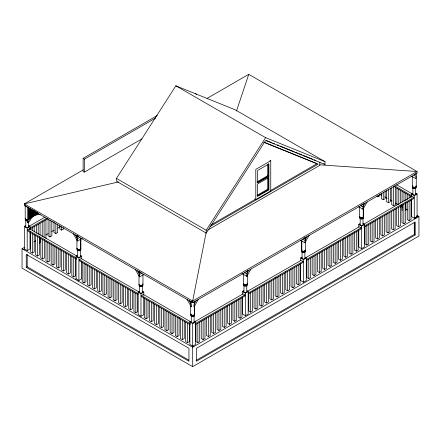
<?xml version="1.0" encoding="UTF-8"?>
<svg xmlns="http://www.w3.org/2000/svg" width="441" height="441" viewBox="0 0 441 441"><rect width="100%" height="100%" fill="white"/><g stroke="black" fill="none" stroke-linecap="round" stroke-linejoin="round"><path stroke-width="0.66" d="M245.885 271.761A1.985 1.147 0 0 0 247.351 270.658L246.773 276.325L241.866 273.492M247.351 274.368L246.773 276.325L250.979 269.038M303.992 238.212A1.985 1.147 0 0 0 305.464 237.109L304.88 242.776L300.497 240.246M305.398 241.453L305.464 240.819M76.982 236.111L77.495 241.045L82.401 238.212M143.783 274.462L139.577 276.893L139.064 271.954M190.771 301.804L191.284 306.743L187.072 299.456M206.046 232.925L192.656 301.06L192.684 302.691L417.081 173.142L417.048 171.505L248.752 74.336L207.088 98.393M194.602 305.42L194.084 306.743C193.373 304.863 195.258 303.149 194.404 301.368M363.505 207.904L362.993 209.227L358.61 206.697M236.481 111.038L248.752 74.336M305.2 242.12L304.88 242.776L309.091 235.488M27.706 207.309L27.706 222.826C29.564 217.755 34.734 214.183 40.164 214.596M194.084 304.312L196.19 300.668M194.084 306.743L198.296 299.456M248.878 270.25L246.773 273.894L244.38 272.51M306.986 236.701L304.88 240.345L302.78 239.132M365.093 203.152L362.993 206.796L362.993 209.227L367.199 201.939M116.457 178.418L175.854 85.824L235.251 109.831L325.011 161.654L325.011 164.487L265.614 140.481L206.212 233.074L116.457 181.251L116.457 178.418L206.212 230.241L206.212 233.074M206.212 230.241L265.614 137.647L325.011 161.654M27.706 222.826C29.056 221.514 29.971 221.553 30.55 219.293A34.547 19.944 60 0 1 35.456 214.965M31.774 215.996L28.406 219.563L28.406 207.849L30.043 208.521L30.396 209.133L30.043 209.332L29.69 208.725L30.043 208.521M30.765 216.79L30.743 216.217L30.396 216.421L30.683 216.922L28.847 218.929M31.543 216.134L34.249 214.194L34.2 214.64M417.081 193.924L414.275 195.545L414.275 218.201L417.081 216.586L417.081 193.924L416.144 193.384M142.057 138.832L84.474 172.078L83.134 171.775L83.134 158.347L157.338 115.503M83.134 158.347L84.474 159.124L155.712 117.995M83.283 169.873L24.36 203.891L24.387 205.528L192.684 302.691M28.406 208.659L28.99 208.323L28.643 207.717M28.406 209.469L28.643 208.521M28.406 210.28L28.99 209.938L28.643 209.332M28.406 211.09L28.643 210.142M31.443 209.332L31.096 209.536L31.443 210.142L31.796 209.938L31.443 209.332L32.38 209.872M28.406 211.895L28.99 211.559L28.643 210.952M28.406 212.705L28.643 211.763M36.002 212.369L35.655 211.763L32.849 210.142L32.496 210.346L32.849 210.952M28.406 213.516L28.99 213.179L28.643 212.573M28.406 214.326L28.643 213.383M28.406 215.136L28.99 214.8L28.643 214.194M28.406 215.947L28.643 215.004M35.655 211.763L35.302 211.967L35.655 212.573L36.586 212.033M28.406 216.757L28.99 216.421L28.643 215.809M28.406 217.567L28.643 216.619M31.719 216.013L32.149 215.406L32.055 215.792M32.397 215.566L32.97 215.208M31.394 216.261L31.443 215.809L31.079 216.525M34.585 214.502L34.949 213.786L34.971 214.365M38.334 213.709L36.002 213.99L35.655 213.383L35.302 213.582L35.357 214.221L38.554 213.709M28.406 218.378L28.99 218.036L28.643 217.43M30.401 217.226L30.043 217.43L29.69 216.823M28.406 219.183L28.643 218.24M29.999 231.806L29.999 248.983L27.193 250.604L24.387 248.983L24.387 226.31L25.324 225.77M29.442 226.095L44.866 217.187M24.387 226.31L27.193 227.931L29.999 226.31L29.999 229.744M29.53 228.201L46.735 218.267M76.558 259.132L27.662 230.902L27.662 229.822L29.53 228.741L76.64 255.94M29.53 229.281L47.92 218.664M416.894 215.401L418.95 216.586L418.95 236.029L192.684 366.664L22.05 268.145L22.05 248.713L24.431 247.34M33.946 241.844L35.732 240.814M45.847 234.976L48.229 233.598M51.795 231.542L54.177 230.163M57.743 228.107L60.125 226.729M23.45 249.523L24.387 248.983M39.144 243.162L40.081 242.622L40.081 237.931M48.097 219.083L48.097 235.836L49.965 236.916L51.834 235.836L51.834 221.095M53.973 221.718L53.973 232.44L55.842 233.521L57.71 232.44L57.71 224.403M59.849 225.698L59.849 229.05L61.718 230.13L63.592 229.05L63.592 227.71M30.468 231.944L30.468 251.954L32.336 253.029L34.205 251.954L34.205 234.529M35.638 235.505L35.638 254.937L37.507 256.017L39.376 254.937L39.376 236.845M26.256 267.34L188.946 361.262L188.946 348.307L26.256 254.38L26.256 267.34L27.193 266.799L188.687 360.038M79.601 237.401L77.495 238.62L75.389 234.976M40.815 238.493L40.815 257.924L42.683 259.005L44.552 257.924L44.552 239.832M45.985 241.481L45.985 260.912L47.854 261.993L49.723 260.912L49.723 243.493M51.162 244.468L51.162 263.9L53.03 264.98L54.899 263.9L54.899 246.475M76.095 256.16L78.895 257.781L78.895 280.454L76.095 278.833L76.095 256.16L77.026 255.62M56.332 247.456L56.332 266.888L58.201 267.968L60.075 266.888L60.075 249.463M78.895 257.781L81.701 256.16L81.701 258.911M138.05 294.632L79.363 260.752L79.363 259.672L81.232 258.591L138.733 291.788M61.508 250.438L61.508 269.875L63.377 270.956L65.246 269.875L65.246 252.45M66.679 253.426L66.679 272.863L68.548 273.938L70.422 272.863L70.422 255.438M255.797 199.591L270.757 190.953L270.757 160.722L255.797 169.361L255.797 199.591L254.859 199.051M71.855 256.414L71.855 275.846L73.724 276.926L75.593 275.846L75.593 258.426M75.157 279.374L76.095 278.833M77.963 280.994L81.701 278.833L81.701 261.656M257.086 181.841L267.715 175.705L267.715 164.592M257.197 182.585L268.42 176.108L268.42 163.694M82.202 262.389L82.202 281.821L84.071 282.902L85.94 281.821L85.94 264.396M268.883 176.378L257.665 182.855L257.665 170.441L268.883 163.964L268.883 176.378L267.483 175.568M87.373 265.377L87.373 284.809L89.242 285.889L91.116 284.809L91.116 267.384M92.549 268.36L92.549 287.797L94.418 288.877L96.287 287.797L96.287 270.372M257.086 195.335L267.715 189.2L267.715 178.092M257.197 196.08L268.42 189.602L268.42 177.227M268.883 189.873L257.665 196.35L257.665 183.936L268.883 177.458L268.883 189.873L267.483 189.062M210.864 224.993L255.802 199.051M270.289 190.683L317.118 163.644L264.071 142.206M210.026 226.553L318.055 164.184L263.746 142.234M97.72 271.347L97.72 290.784L99.589 291.865L101.463 290.784L101.463 273.359M207.645 230.092L319.841 165.314L319.841 162.073M141.969 273.078L139.577 274.462L137.476 270.818M102.896 274.335L102.896 293.772L104.765 294.847L106.634 293.772L106.634 276.347M108.067 277.323L108.067 296.754L109.936 297.835L111.81 296.754L111.81 279.335M113.243 280.311L113.243 299.742L115.112 300.823L116.981 299.742L116.981 282.323M143.783 297.504L143.783 314.676L140.982 316.296L138.176 314.676L138.176 292.008L139.108 291.468M118.414 283.298L118.414 302.73L120.283 303.81L122.157 302.73L122.157 285.305M138.176 292.008L140.982 293.623L143.783 292.008L143.783 295.442M190.347 324.824L141.445 296.595L141.445 295.514L143.319 294.434L190.429 321.632M123.59 286.286L123.59 305.718L125.459 306.798L127.328 305.718L127.328 288.293M128.761 289.268L128.761 308.706L130.635 309.786L132.504 308.706L132.504 290.613M133.937 292.256L133.937 311.693L135.806 312.768L137.675 311.693L137.675 293.596M144.284 298.232L144.284 317.663L146.153 318.744L148.022 317.663L148.022 300.244M149.455 301.22L149.455 320.651L151.329 321.732L153.198 320.651L153.198 302.559M154.631 304.207L154.631 323.639L156.5 324.719L158.369 323.639L158.369 305.547M376.691 195.975L378.091 196.785L379.96 195.705L379.96 194.365M159.802 307.195L159.802 326.627L161.676 327.707L163.545 326.627L163.545 309.202M381.393 193.329L381.393 198.693L383.268 199.773L385.136 198.693L385.136 191.322M164.978 310.177L164.978 329.614L166.847 330.695L168.716 329.614L168.716 312.189M386.57 190.286L386.57 201.68L388.438 202.755L390.307 201.68L390.307 188.274M193.621 346.687L189.878 344.531L189.878 321.858L190.815 321.318M242.567 294.186L242.567 291.44L243.498 290.9M300.674 260.637L300.674 257.891L302.079 257.081M358.787 227.087L358.787 224.342L359.718 223.802M411.47 196.669L411.47 193.924L412.407 193.384M170.149 313.165L170.149 332.602L172.023 333.677L173.892 332.602L173.892 315.177M391.74 187.91L391.74 204.663L393.615 205.743L395.483 204.663L395.483 187.243M194.933 321.638L243.035 293.866L244.904 294.946L244.904 296.027L195.021 324.824M247.621 291.22L301.142 260.317L303.011 261.397L303.011 262.478L248.305 294.064M305.729 257.671L359.25 226.768L361.124 227.848L361.124 228.929L306.412 260.515M363.836 224.122L411.938 196.35L413.807 197.43L413.807 198.511L363.924 227.308M192.684 323.479L195.49 321.858L195.49 344.531L192.684 346.146L192.684 323.479L189.878 321.858M242.567 291.44L245.372 293.061L248.173 291.44L248.173 314.113L245.372 315.728L242.567 314.113L242.567 296.936M300.674 257.891L303.48 259.512L306.286 257.891L306.286 280.564L303.48 282.179L300.674 280.564L300.674 263.387M358.787 224.342L361.587 225.963L364.393 224.342L364.393 247.015L361.587 248.63L358.787 247.015L358.787 229.838M195.021 323.749L244.904 294.946M248.305 292.984L303.011 261.397M306.412 259.435L361.124 227.848M363.924 226.233L413.807 197.43M175.325 316.153L175.325 335.584L177.194 336.665L179.063 335.584L179.063 317.492M180.496 319.141L180.496 338.572L182.37 339.653L184.239 338.572L184.239 321.153M185.672 322.128L185.672 341.56L187.541 342.64L189.41 341.56L189.41 324.135M195.958 324.135L195.958 341.56L197.827 342.64L199.696 341.56L199.696 322.128M201.239 321.087L201.239 338.512L203.108 339.592L204.977 338.512L204.977 319.075M206.52 318.038L206.52 335.463L208.395 336.538L210.263 335.463L210.263 316.026M211.807 314.99L211.807 332.409L213.676 333.49L215.544 332.409L215.544 312.978M217.088 311.936L217.088 329.361L218.957 330.441L220.825 329.361L220.825 309.929M222.369 308.887L222.369 326.312L224.237 327.393L226.112 326.312L226.112 306.875M227.655 305.839L227.655 323.259L229.524 324.339L231.393 323.259L231.393 303.827M232.936 302.791L232.936 320.21L234.805 321.291L236.674 320.21L236.674 300.779M238.217 299.737L238.217 317.162L240.086 318.242L241.96 317.162L241.96 297.73M248.785 293.64L248.785 311.059L250.653 312.14L252.522 311.059L252.522 291.628M254.066 290.586L254.066 308.011L255.934 309.091L257.803 308.011L257.803 288.579M259.347 287.538L259.347 304.963L261.221 306.043L263.09 304.963L263.09 285.525M264.633 284.489L264.633 301.914L266.502 302.989L268.371 301.914L268.371 282.477M269.914 281.441L269.914 298.86L271.783 299.941L273.652 298.86L273.652 279.429M275.195 277.72L275.195 295.812L277.064 296.892L278.938 295.812L278.938 276.38M280.482 274.671L280.482 292.763L282.35 293.844L284.219 292.763L284.219 273.326M285.762 271.617L285.762 289.709L287.631 290.79L289.5 289.709L289.5 270.278M291.043 269.242L291.043 286.661L292.912 287.741L294.786 286.661L294.786 267.229M296.324 266.188L296.324 283.613L298.199 284.693L300.067 283.613L300.067 264.181M306.892 260.091L306.892 277.51L308.761 278.591L310.635 277.51L310.635 258.079M312.173 257.037L312.173 274.462L314.047 275.542L315.916 274.462L315.916 255.03M317.459 253.988L317.459 271.413L319.328 272.494L321.197 271.413L321.197 251.976M322.74 250.94L322.74 268.365L324.609 269.44L326.478 268.365L326.478 248.928M328.021 247.892L328.021 265.311L329.896 266.392L331.764 265.311L331.764 245.88M333.308 244.838L333.308 262.263L335.177 263.343L337.045 262.263L337.045 242.831M338.589 241.122L338.589 259.214L340.458 260.295L342.326 259.214L342.326 239.777M343.87 238.068L343.87 256.16L345.738 257.241L347.613 256.16L347.613 236.729M349.156 235.02L349.156 253.112L351.025 254.192L352.894 253.112L352.894 233.68M354.437 231.972L354.437 250.064L356.306 251.144L358.175 250.064L358.175 230.632M364.999 226.542L364.999 243.961L366.873 245.042L368.742 243.961L368.742 224.53M370.286 223.488L370.286 240.913L372.154 241.993L374.023 240.913L374.023 221.481M375.567 220.439L375.567 237.864L377.435 238.945L379.304 237.864L379.304 218.433M380.848 217.391L380.848 234.816L382.722 235.891L384.591 234.816L384.591 215.379M386.134 214.343L386.134 231.762L388.003 232.842L389.872 231.762L389.872 212.33M391.415 211.289L391.415 228.714L393.284 229.794L395.153 228.714L395.153 209.282M396.696 208.24L396.696 225.665L398.565 226.746L400.439 225.665L400.439 206.228M401.983 204.519L401.983 222.611L403.851 223.692L405.72 222.611L405.72 203.18M407.263 202.143L407.263 219.563L409.132 220.643L411.001 219.563L411.001 200.131M414.275 218.201L418.013 216.046M192.684 366.664L192.684 347.227L418.95 216.586M196.113 360.396L414.303 234.425L415.213 234.948L415.213 221.983L196.427 348.296L196.427 361.262L415.213 234.948M32.733 215.346L35.594 214.089M25.275 218.455A1.985 1.147 0 0 0 27.706 219.861L28.185 219.745M118.552 181.901L24.36 203.891L192.656 301.06L417.048 171.505L319.593 164.818M25.787 219.023A1.985 1.147 0 0 0 25.473 220.406A1.985 1.147 0 0 0 27.706 220.941L27.193 220.787A1.654 0.954 0 0 1 25.76 219.359M266.292 140.431L271.391 142.493M272.67 143.005L274.578 143.783M277.13 144.813L279.043 145.585M280.316 146.098L294.34 151.77M295.619 152.283L297.532 153.055M298.805 153.573L301.991 154.857M303.265 155.375L312.829 159.24M314.102 159.752L316.015 160.53M413.823 175.022L415.924 176.235L415.924 178.666L411.541 176.135M396.514 184.746L412.021 193.698M411.47 193.924L414.275 195.545M394.645 185.826L411.938 195.81M393.449 186.218L411.938 196.89M380.015 194.117L381.807 195.148M384.789 196.873L387.176 198.252M390.158 199.971L391.944 201.002M395.527 203.069L397.313 204.106M400.891 206.173L402.683 207.204M405.665 208.924L407.456 209.96M323.821 163.798L325.011 164.487M415.213 218.753L411.47 216.597L411.47 199.42M195.33 93.569L196.675 94.346M175.854 85.824L265.614 137.647M360.887 205.583L362.993 206.796L363.571 204.845L363.307 203.852M361.074 205.693L362.579 206.559M269.82 160.182L270.757 160.722M362.993 223.532L364.393 224.342M305.348 257.351L306.286 257.891M247.241 290.9L248.173 291.44M36.118 212.033L38.461 213.383M27.706 219.861L27.414 219.69L27.414 220.77M29.062 225.77L29.999 226.31M80.301 255.356L81.701 256.16M142.851 291.468L143.783 292.008M194.084 321.048L195.49 321.858M27.662 229.822L76.558 258.051M79.363 259.672L138.05 293.552M141.445 295.514L190.347 323.749M22.05 248.713L192.684 347.227M189.178 300.668L191.284 304.312M135.37 269.605L139.577 276.893L138.998 274.936M73.289 233.758L77.495 241.045L76.916 239.094M34.602 212.369L34.949 212.975L35.302 212.777L34.949 212.165L33.902 212.777L34.249 213.383L34.602 213.179L34.249 212.573M32.849 210.142L33.196 210.748L32.149 211.36L31.796 210.748L32.149 210.55L32.496 211.156M33.196 211.559L33.549 212.165L33.902 211.967L33.549 211.36L32.496 211.967L32.849 212.573M32.849 211.763L33.196 212.369L32.149 212.975L31.796 212.369M32.496 212.777L32.149 212.165L31.096 212.777L31.443 213.383L31.796 213.179L31.443 212.573M29.69 210.346L30.043 210.952L30.396 210.748L30.043 210.142L28.99 210.748L29.343 211.36L29.69 211.156L29.343 210.55M29.69 211.967L30.043 212.573L30.396 212.369L30.043 211.763L28.99 212.369L29.343 212.975L29.69 212.777L29.343 212.165M29.69 215.202L30.043 215.809L30.396 215.61L30.043 215.004L28.99 215.61L29.343 216.217L29.69 216.013L29.343 215.406M30.396 217.226L30.043 216.619L28.99 217.226L29.343 217.837L29.69 217.634L29.343 217.027M191.284 306.743L190.771 305.42M247.087 270.95L247.351 271.943M305.398 237.837L305.464 238.394M414.286 222.319L414.32 234.634M416.26 186.367L416.26 173.142A1.985 1.147 0 0 1 414.788 174.245M415.676 188.257L415.676 194.735M414.303 222.826L414.303 234.425M412.875 188.257L412.875 194.735M412.291 176.444L412.291 186.367M411.001 196.201L411.001 197.546M409.132 195.275L409.132 197.954M409.132 201.212L409.132 220.643M407.263 194.194L407.263 199.553M405.83 193.219L405.83 200.589M405.83 202.595L405.83 210.638M403.962 192.287L403.962 200.997M403.851 204.26L403.851 223.692M402.087 191.207L402.087 201.928M402.087 205.28L402.087 210.638M400.654 190.231L400.654 202.959M400.654 205.644L400.654 207.65M398.785 189.299L398.785 204.712M398.565 207.309L398.565 226.746M396.917 188.219L396.917 204.971M393.615 186.311L393.615 205.743M393.284 210.363L393.284 229.794M388.438 189.354L388.438 202.755M388.003 213.411L388.003 232.842M383.268 192.397L383.268 199.773M382.722 216.459L382.722 235.891M378.091 195.446L378.091 196.785M377.435 219.508L377.435 238.945M372.154 222.562L372.154 241.993M366.873 225.61L366.873 245.042M363.571 208.185L363.571 216.785M363.241 204.222L363.241 205.545M363.241 208.185L363.241 216.785M362.993 218.675L362.993 225.153M361.587 225.963L361.587 248.63M360.187 218.675L360.187 225.153M359.608 206.862L359.608 216.785M356.306 231.707L356.306 251.144M351.025 234.761L351.025 254.192M345.738 237.809L345.738 257.241M340.458 240.858L340.458 260.295M335.177 243.912L335.177 263.343M329.896 246.96L329.896 266.392M324.609 250.008L324.609 269.44M319.328 253.057L319.328 272.494M314.047 256.111L314.047 275.542M308.761 259.159L308.761 278.591M305.464 241.073L305.464 250.334M304.88 252.224L304.88 258.702M303.48 259.512L303.48 282.179M302.079 252.224L302.079 258.702M301.826 240.411L301.826 250.334M301.495 240.411L301.495 250.334M298.199 265.256L298.199 284.693M292.912 268.31L292.912 287.741M287.631 271.358L287.631 290.79M282.35 274.407L282.35 293.844M277.064 277.461L277.064 296.892M271.783 280.509L271.783 299.941M266.502 283.557L266.502 302.989M261.221 286.606L261.221 306.043M255.934 289.66L255.934 309.091M250.653 292.708L250.653 312.14M247.351 274.622L247.351 283.883M246.773 284.153A1.985 1.147 0 0 1 246.773 285.774L246.773 292.251M245.372 293.061L245.372 315.728M243.967 284.153A1.985 1.147 0 0 0 243.967 285.774L243.967 292.251M243.388 273.96L243.388 283.883M240.086 298.805L240.086 318.242M234.805 301.859L234.805 321.291M229.524 304.907L229.524 324.339M224.237 307.956L224.237 327.393M218.957 311.01L218.957 330.441M213.676 314.058L213.676 333.49M208.395 317.107L208.395 336.538M203.108 320.155L203.108 339.592M197.827 323.209L197.827 342.64M194.668 305.701L194.668 314.301M194.338 301.738L194.338 303.061M194.338 305.701L194.338 314.301M194.084 316.191L194.084 322.669M191.284 316.191L191.284 322.669M190.699 301.076L190.699 303.061M190.699 305.04L190.699 314.301M187.541 323.209L187.541 342.64M182.37 320.221L182.37 339.653M177.194 317.233L177.194 336.665M172.023 314.246L172.023 333.677M166.847 311.258L166.847 330.695M161.676 308.27L161.676 327.707M156.5 305.288L156.5 324.719M151.329 302.3L151.329 321.732M146.153 299.312L146.153 318.744M142.961 274.528L142.961 284.451M142.382 284.721A1.985 1.147 0 0 1 142.382 286.336L142.382 292.813M140.982 293.623L140.982 316.296M139.577 284.721A1.985 1.147 0 0 0 139.577 286.336L139.577 292.813M138.998 271.221L138.998 272.544M138.998 275.19L138.998 284.451M135.806 293.337L135.806 312.768M130.635 290.349L130.635 309.786M125.459 287.361L125.459 306.798M120.283 284.379L120.283 303.81M115.112 281.391L115.112 300.823M109.936 278.403L109.936 297.835M104.765 275.416L104.765 294.847M99.589 272.428L99.589 291.865M94.418 269.44L94.418 288.877M89.242 266.452L89.242 285.889M84.474 159.124L84.474 172.078M84.071 263.47L84.071 282.902M80.879 238.686L80.879 248.603M80.549 238.686L80.549 248.603M80.301 250.494L80.301 256.971M77.495 250.494L77.495 256.971M76.916 237.363L76.916 235.378A1.985 1.147 0 0 0 78.382 236.486M76.916 239.347L76.916 248.603M73.724 257.494L73.724 276.926M68.548 254.507L68.548 273.938M63.377 251.519L63.377 270.956M61.718 226.779L61.718 230.13M58.201 248.531L58.201 267.968M55.842 223.471L55.842 233.521M53.03 245.549L53.03 264.98M49.965 220.164L49.965 236.916M47.854 242.561L47.854 261.993M45.958 219.794L45.958 238.559M44.089 220.875L44.089 237.627M42.683 239.573L42.683 259.005M42.22 221.806L42.22 236.547M40.081 223.19L40.081 235.251M38.213 224.265L38.213 234.32M37.507 236.585L37.507 256.017M36.344 225.197L36.344 233.239M34.205 226.58L34.205 231.944M32.336 227.661L32.336 230.34M32.336 233.598L32.336 253.029M30.468 227.92L30.468 229.259M28.593 221.625L28.593 227.121M27.193 227.931L27.193 250.604M27.193 254.523L27.193 266.799M25.787 220.643L25.787 227.121M25.209 205.528L25.209 218.753M80.615 255.593A1.985 1.147 0 0 1 79.154 257.296A1.985 1.147 0 0 1 76.982 255.868M28.908 225.737A1.985 1.147 0 0 1 27.452 227.446A1.985 1.147 0 0 1 25.275 226.013M194.404 321.285A1.985 1.147 0 0 1 192.943 322.994A1.985 1.147 0 0 1 190.771 321.561M415.995 193.351A1.985 1.147 0 0 1 414.275 195.065A1.985 1.147 0 0 1 412.555 193.351M26.763 219.673A1.654 0.954 0 0 1 26.025 219.431M25.76 219.232A1.654 0.954 0 0 1 25.595 219.001M27.193 206.675A1.985 1.147 0 0 1 25.275 205.826M194.283 314.053A1.654 0.954 0 0 1 193.853 314.973M193.511 315.128A1.654 0.954 0 0 1 191.857 315.128M191.515 314.973A1.654 0.954 0 0 1 191.03 314.301M194.283 315.133A1.654 0.954 0 0 1 192.469 316.324A1.654 0.954 0 0 1 191.251 314.902M191.251 301.55A1.654 0.954 0 0 1 191.085 301.319M194.404 314.808A1.985 1.147 0 0 1 193.82 316.318A1.985 1.147 0 0 1 191.162 316.114A1.985 1.147 0 0 1 191.284 314.571M194.404 313.727A1.985 1.147 0 0 1 192.943 315.436A1.985 1.147 0 0 1 190.771 314.003M194.602 301.368A1.985 1.147 0 0 1 192.684 302.217M192.171 302.179A1.985 1.147 0 0 1 190.771 301.368M415.709 186.841A1.654 0.954 0 0 1 413.449 187.193M413.107 187.039A1.654 0.954 0 0 1 412.842 186.841M415.709 186.967A1.654 0.954 0 0 1 415.224 188.224A1.654 0.954 0 0 1 413.008 188.059A1.654 0.954 0 0 1 413.107 186.769M415.995 186.874A1.985 1.147 0 0 1 414.275 188.588A1.985 1.147 0 0 1 412.555 186.874M415.995 185.793A1.985 1.147 0 0 1 414.275 187.513A1.985 1.147 0 0 1 412.555 185.793M80.494 248.36A1.654 0.954 0 0 1 80.064 249.281M79.722 249.43A1.654 0.954 0 0 1 78.068 249.43M77.726 249.281A1.654 0.954 0 0 1 77.247 248.603M80.494 249.435A1.654 0.954 0 0 1 78.68 250.631A1.654 0.954 0 0 1 77.467 249.209M80.615 249.11A1.985 1.147 0 0 1 80.036 250.62A1.985 1.147 0 0 1 77.379 250.422A1.985 1.147 0 0 1 77.495 248.873M80.615 248.035A1.985 1.147 0 0 1 79.154 249.738A1.985 1.147 0 0 1 76.982 248.311M78.47 236.299A1.654 0.954 0 0 1 78.068 236.205M77.467 235.858A1.654 0.954 0 0 1 77.302 235.626M247.087 290.867A1.985 1.147 0 0 1 245.372 292.581A1.985 1.147 0 0 1 243.653 290.867M246.966 284.131A1.654 0.954 0 0 1 246.8 284.357M246.199 284.71A1.654 0.954 0 0 1 244.546 284.71M244.204 284.555A1.654 0.954 0 0 1 243.774 284.131M246.8 284.484A1.654 0.954 0 0 1 246.321 285.74A1.654 0.954 0 0 1 244.105 285.575A1.654 0.954 0 0 1 244.204 284.285M246.773 285.774A1.985 1.147 0 0 1 243.967 285.774M247.087 283.309A1.985 1.147 0 0 1 245.372 285.029A1.985 1.147 0 0 1 243.653 283.309M363.307 223.769A1.985 1.147 0 0 1 361.846 225.478A1.985 1.147 0 0 1 359.674 224.045M363.186 216.537A1.654 0.954 0 0 1 363.186 217.033M363.02 217.259A1.654 0.954 0 0 1 362.756 217.457M362.414 217.611A1.654 0.954 0 0 1 360.76 217.611M360.418 217.457A1.654 0.954 0 0 1 359.939 216.785M363.186 217.617A1.654 0.954 0 0 1 361.372 218.808A1.654 0.954 0 0 1 360.159 217.385M363.307 217.292A1.985 1.147 0 0 1 362.728 218.802A1.985 1.147 0 0 1 360.071 218.598A1.985 1.147 0 0 1 360.187 217.055M363.307 216.211A1.985 1.147 0 0 1 361.846 217.92A1.985 1.147 0 0 1 359.674 216.487M363.505 203.852A1.985 1.147 0 0 1 361.587 204.701M305.398 257.594A1.985 1.147 0 0 1 303.221 259.027A1.985 1.147 0 0 1 301.76 257.318M305.133 250.334A1.654 0.954 0 0 1 304.648 251.006M304.307 251.161A1.654 0.954 0 0 1 302.653 251.161M302.311 251.006A1.654 0.954 0 0 1 302.046 250.808M301.881 250.582A1.654 0.954 0 0 1 301.881 250.086M304.913 250.935A1.654 0.954 0 0 1 303.695 252.357A1.654 0.954 0 0 1 301.881 251.166M304.88 250.604A1.985 1.147 0 0 1 305.001 252.147A1.985 1.147 0 0 1 302.344 252.351A1.985 1.147 0 0 1 301.76 250.841M305.398 250.036A1.985 1.147 0 0 1 303.221 251.469A1.985 1.147 0 0 1 301.76 249.76M304.307 237.936A1.654 0.954 0 0 1 303.91 238.03M142.697 291.435A1.985 1.147 0 0 1 141.241 293.144A1.985 1.147 0 0 1 139.064 291.71M142.575 284.693A1.654 0.954 0 0 1 141.407 285.371M140.552 285.371A1.654 0.954 0 0 1 139.814 285.123M139.549 284.925A1.654 0.954 0 0 1 139.384 284.693M142.151 284.853A1.654 0.954 0 0 1 142.245 286.143A1.654 0.954 0 0 1 140.034 286.308A1.654 0.954 0 0 1 139.549 285.051M142.382 286.336A1.985 1.147 0 0 1 139.577 286.336M142.697 283.877A1.985 1.147 0 0 1 141.241 285.586A1.985 1.147 0 0 1 139.064 284.153M140.155 272.047A1.654 0.954 0 0 1 139.814 271.899M140.982 272.367A1.985 1.147 0 0 1 139.064 271.518M29.343 208.929L28.99 209.133L29.343 209.74L29.69 209.536L29.343 208.929M30.743 209.74L30.396 209.938L30.743 210.55L31.096 210.346L30.743 209.74M30.743 211.36L30.396 211.559L30.743 212.165L31.096 211.967L30.743 211.36M31.443 210.952L31.096 211.156L31.443 211.763L31.796 211.559L31.443 210.952M29.343 213.786L28.99 213.99L29.343 214.596L29.69 214.392L29.343 213.786M30.043 213.383L29.69 213.582L30.043 214.194L30.396 213.99L30.043 213.383M30.743 212.975L30.396 213.179L30.743 213.786L31.096 213.582L30.743 212.975M34.249 210.952L33.902 211.156L34.249 211.763L34.602 211.559L34.249 210.952M30.743 214.596L30.396 214.8L30.743 215.406L31.096 215.202L30.743 214.596M31.443 214.194L31.096 214.392L31.443 215.004L31.796 214.8L31.443 214.194M32.149 213.786L31.796 213.99L32.149 214.596L32.496 214.392L32.149 213.786M32.849 213.383L32.496 213.582L32.849 214.194L33.196 213.99L32.849 213.383M33.549 212.975L33.196 213.179L33.549 213.786L33.902 213.582L33.549 212.975M36.355 212.975L36.002 213.179L36.355 213.786L36.702 213.582L36.355 212.975M37.055 212.573L36.702 212.777L37.055 213.383L37.408 213.179L37.055 212.573"/></g></svg>
